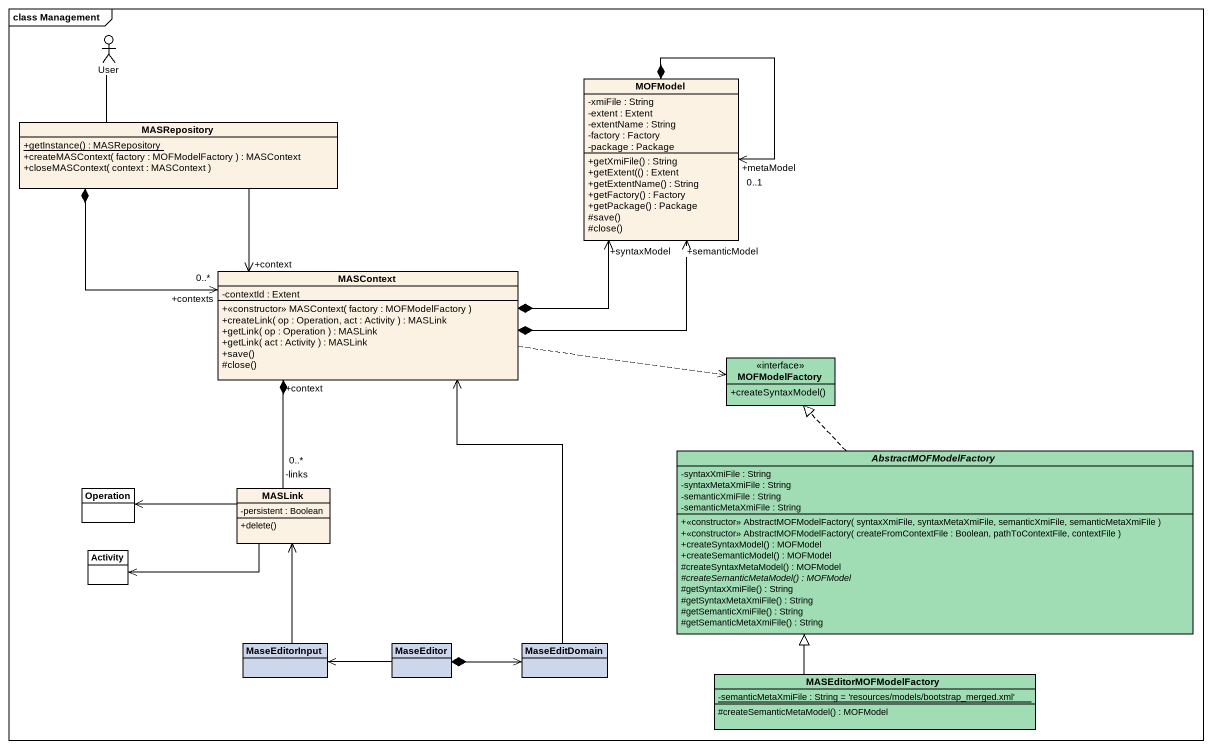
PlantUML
@startuml
mainframe class Management
allowmixing
hide circle
hide empty members
skinparam classAttributeIconSize 0
actor User
class MOFModel {
  -xmiFile : String
  -extent : Extent
  -extentName : String
  -factory : Factory
  -package : Package
  +getXmiFile() : String
  +getExtent(() : Extent
  +getExtentName() : String
  +getFactory() : Factory
  +getPackage() : Package
  #save()
  #close()
}
class MASRepository {
  {static} +getInstance() : MASRepository
  +createMASContext( factory : MOFModelFactory ) : MASContext
  +closeMASContext( context : MASContext )
}
class MASContext {
  -contextId : Extent
  +<<constructor>> MASContext( factory : MOFModelFactory )
  +createLink( op : Operation, act : Activity ) : MASLink
  +getLink( op : Operation ) : MASLink
  +getLink( act : Activity ) : MASLink
  +save()
  #close()
}
interface MOFModelFactory #A0DCB4 {
  +createSyntaxModel()
}
abstract class AbstractMOFModelFactory #A0DCB4 {
  -syntaxXmiFile : String
  -syntaxMetaXmiFile : String
  -semanticXmiFile : String
  -semanticMetaXmiFile : String
  +<<constructor>> AbstractMOFModelFactory( syntaxXmiFile, syntaxMetaXmiFile, semanticXmiFile, semanticMetaXmiFile )
  +<<constructor>> AbstractMOFModelFactory( createFromContextFile : Boolean, pathToContextFile, contextFile )
  +createSyntaxModel() : MOFModel
  +createSemanticModel() : MOFModel
  #createSyntaxMetaModel() : MOFModel
  {abstract} #createSemanticMetaModel() : MOFModel
  #getSyntaxXmiFile() : String
  #getSyntaxMetaXmiFile() : String
  #getSemanticXmiFile() : String
  #getSemanticMetaXmiFile() : String
}
class Operation #FFFFFF
class MASLink {
  -persistent : Boolean
  +delete()
}
class Activity #FFFFFF
class MaseEditorInput #CDD7EB
class MaseEditor #CDD7EB
class MaseEditDomain #CDD7EB
class MASEditorMOFModelFactory #A0DCB4 {
  {static} -semanticMetaXmiFile : String = 'resources/models/bootstrap_merged.xml'
  #createSemanticMetaModel() : MOFModel
}
User -- MASRepository
MOFModel *--> "+metaModel\n0..1" MOFModel
MASRepository *--> "+contexts\n0..*" MASContext
MASRepository --> "+context" MASContext
MASContext *-right-> "+semanticModel" MOFModel
MASContext *-right-> "+syntaxModel" MOFModel
MASContext .right.> MOFModelFactory
AbstractMOFModelFactory .up.|> MOFModelFactory
MASLink "-links\n0..*" -up-* "+context" MASContext
MASLink -left-> Operation
MASLink -left-> Activity
MaseEditorInput -up-> MASLink
MaseEditor -left-> MaseEditorInput
MaseEditor *-right-> MaseEditDomain
MaseEditDomain -up-> MASContext
MASEditorMOFModelFactory -up-|> AbstractMOFModelFactory
@enduml
